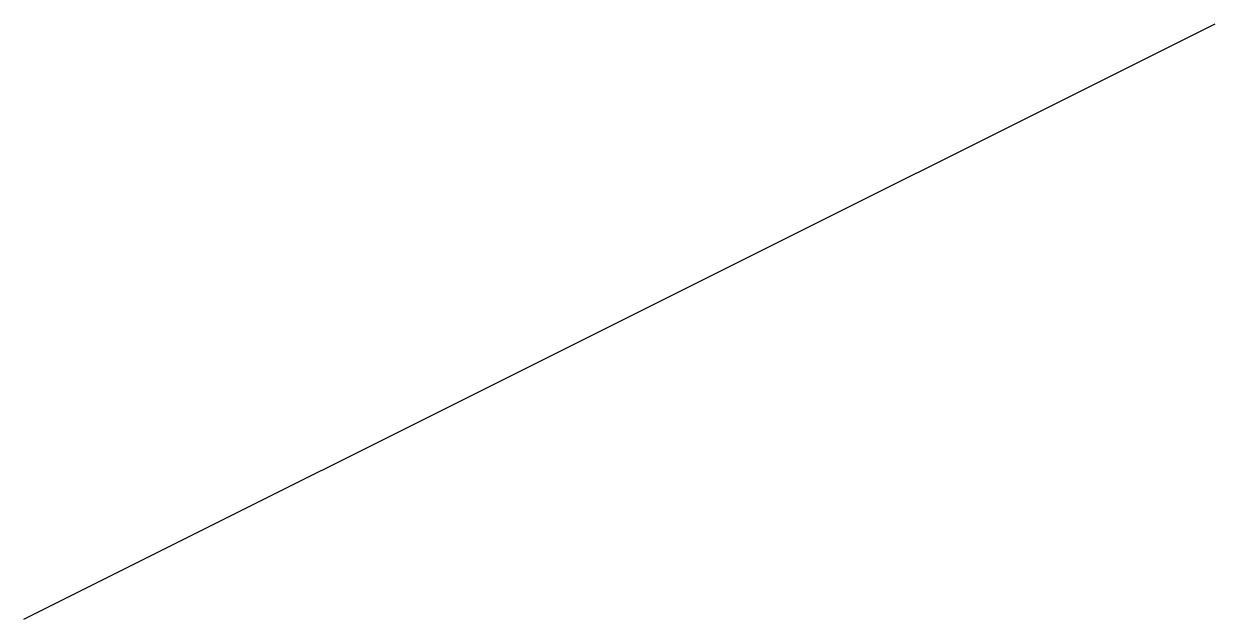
# Model space of a CAD drawing. Header units: millimetres. Extents: x 2 to 14, y 20 to 26.
import ezdxf

# ---------------------------------------------------------------- set-up
doc = ezdxf.new("R2010")
doc.units = ezdxf.units.MM

# ---------------------------------------------------------------- blocks, each defined once
blk = doc.blocks.new('B0', base_point=(1, -2, 3))
blk.add_line((1, 2, 3), (4, 6, 8))

msp = doc.modelspace()

# ---------------------------------------------------------------- block references
at = {"extrusion": (0, 0, -1), "xscale": 2, "yscale": 3, "zscale": 4, "rotation": 90}
msp.add_blockref('B0', (10, 20, 30), dxfattribs=at)

doc.saveas('drawing.dxf')
